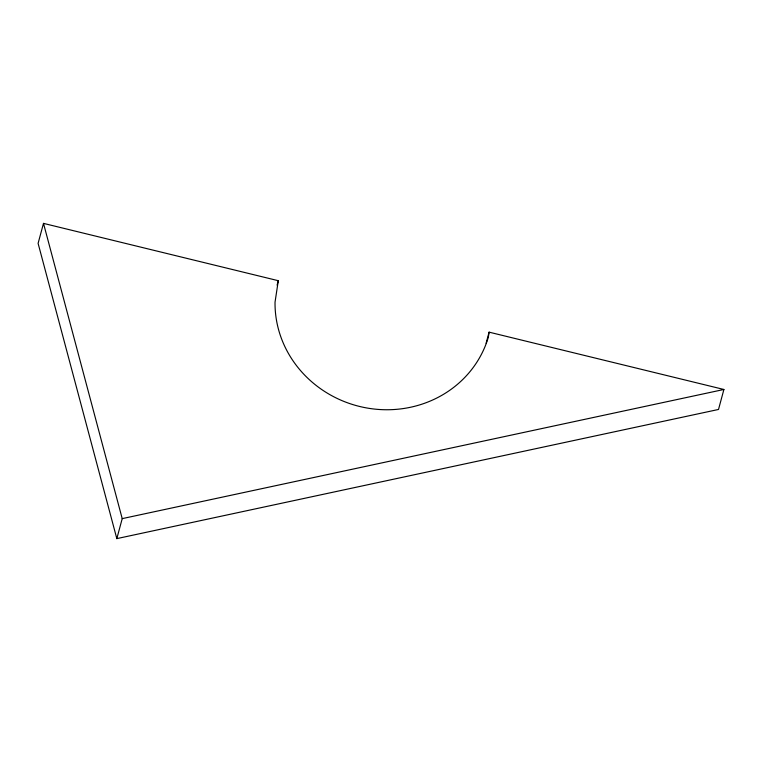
<?xml version="1.0" encoding="UTF-8"?>
<svg xmlns="http://www.w3.org/2000/svg" width="762" height="762" viewBox="0 0 762 762"><rect width="100%" height="100%" fill="white"/><g stroke="black" fill="none" stroke-linecap="round" stroke-linejoin="round"><path stroke-width="1.14" d="M278.292 280.702L275.034 302.171A109.08 102.889 15.1 0 0 368.237 408.222A109.08 102.889 15.1 0 0 488.328 337.261L489.099 332.156L723.9 389.477L718.509 409.461L116.824 538.62L38.1 243.373L43.491 223.38L278.292 280.702L277.092 285.14M116.824 538.62L122.215 518.627L43.491 223.38M486.108 343.262L489.099 332.156M122.215 518.627L723.9 389.477"/></g></svg>
